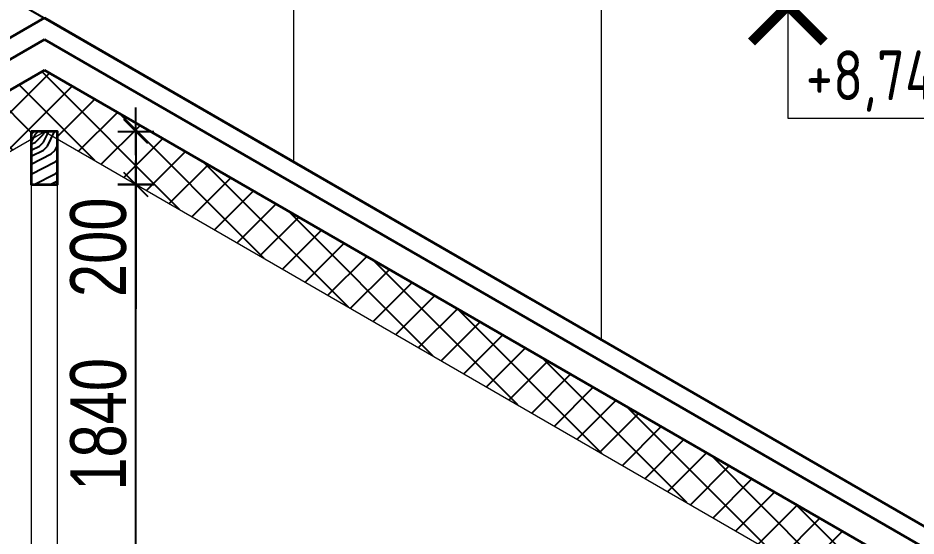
# Model space of a CAD drawing. Extents: x -12289450 to -10763036, y -7834513 to -6150123.
# Drawn here: x -11190661 to -11187276, y -7701005 to -7699054 of the extents above; entities that cross this region are included whole.
import ezdxf

# ---------------------------------------------------------------- set-up
doc = ezdxf.new("R2010")
doc.units = 0
doc.header["$LTSCALE"] = 25
doc.header["$PDMODE"] = 35
doc.layers.get('DefPoints').update_dxf_attribs({"color": 10, "lineweight": 30})
for name, color, linetype in [('005-РАЗМЕРЫ', 252, 'Continuous'), ('008-ШТРИХОВКА', 252, 'Continuous'), ('Крыши', 7, 'Continuous')]:
    doc.layers.add(name, color=color, linetype=linetype)
doc.layers.add('RAZMER', color=7, linetype='Continuous', lineweight=9)
doc.styles.add('GOST 2.304', font='cs_gost2304.shx')
doc.styles.add('TXT0', font='txt', dxfattribs={"width": 0.8})
doc.dimstyles.new('Копия(5) РАЗМЕРЫ', dxfattribs={"dimscale": 30, "dimtxt": 7, "dimasz": 0.15, "dimexe": 0, "dimexo": 0, "dimgap": 1.2, "dimtad": 1, "dimdec": 0, "dimzin": 0, "dimdsep": 46, "dimtxsty": 'TXT0', "dimblk1": 'A8MITTA', "dimblk2": 'A8MITTA', "dimsah": 1, "dimcen": 2, "dimse1": 1, "dimse2": 1, "dimadec": 0, "dimazin": 0, "dimtp": 6, "dimtm": 6, "dimtfac": 1, "dimtdec": 0, "dimtofl": 0, "dimtmove": 0, "dimatfit": 3, "dimldrblk": 'A8MITTA', "dimfxl": 0, "dimtolj": 1, "dimtzin": 0, "dimarcsym": 0})

# ---------------------------------------------------------------- blocks, each defined once
blk = doc.blocks.new('A8MITTA', base_point=(3180, 3140))
for p, q in [((3180, 3155), (3180, 3125)), ((3170, 3130), (3190, 3150)), ((3160, 3140), (3200, 3140))]:
    blk.add_line(p, q)
blk = doc.blocks.new('*D736')
at = {"layer": '005-РАЗМЕРЫ', "color": 0, "lineweight": -2, "ltscale": 4, "transparency": 16777216}
blk.add_line((-11190217, -7701516.2), (-11190217, -7699685.3), dxfattribs=at)
at = {"layer": 'DefPoints', "color": 0, "ltscale": 4, "transparency": 16777216}
for p in [(-11190511.9, -7699680.8), (-11190217, -7699680.8), (-11190511.9, -7701520.7)]:
    blk.add_point(p, dxfattribs=at)
at = {"layer": '005-РАЗМЕРЫ', "color": 0, "lineweight": -2, "ltscale": 4, "transparency": 16777216, "xscale": 4.5, "yscale": 4.5, "zscale": 4.5}
for p, rotation in [((-11190217, -7699680.8), 90), ((-11190217, -7701520.7), 270)]:
    blk.add_blockref('A8MITTA', p, dxfattribs=dict(at, rotation=rotation))
at = {"layer": '005-РАЗМЕРЫ', "color": 0, "lineweight": 25, "ltscale": 4, "transparency": 16777216, "insert": (-11190358, -7700584.1), "char_height": 210, "attachment_point": 5, "rotation": 90, "style": 'TXT0'}
blk.add_mtext('\\A1;1840', dxfattribs=at)
blk = doc.blocks.new('*D737')
at = {"layer": '005-РАЗМЕРЫ', "color": 0, "lineweight": -2, "ltscale": 4, "transparency": 16777216}
for p, q in [((-11190217, -7699485.3), (-11190217, -7699676.3)), ((-11190217, -7699680.8), (-11190217, -7700149.3))]:
    blk.add_line(p, q, dxfattribs=at)
at = {"layer": 'DefPoints', "color": 0, "ltscale": 4, "transparency": 16777216}
for p in [(-11190511.9, -7699480.8), (-11190511.9, -7699680.8), (-11190217, -7699680.8)]:
    blk.add_point(p, dxfattribs=at)
at = {"layer": '005-РАЗМЕРЫ', "color": 0, "lineweight": -2, "ltscale": 4, "transparency": 16777216, "xscale": 4.5, "yscale": 4.5, "zscale": 4.5}
for p, rotation in [((-11190217, -7699480.8), 90), ((-11190217, -7699680.8), 270)]:
    blk.add_blockref('A8MITTA', p, dxfattribs=dict(at, rotation=rotation))
at = {"layer": '005-РАЗМЕРЫ', "color": 0, "lineweight": 25, "ltscale": 4, "transparency": 16777216, "insert": (-11190358, -7699917.3), "char_height": 210, "attachment_point": 5, "rotation": 90, "style": 'TXT0'}
blk.add_mtext('\\A1;200', dxfattribs=at)

msp = doc.modelspace()

# ---------------------------------------------------------------- hatches: boundary and pattern name
at = {"layer": '008-ШТРИХОВКА', "ltscale": 4}
h = msp.add_hatch(dxfattribs=at)
h.set_pattern_fill('ANSI37', color=256, scale=30, style=0)
h.set_pattern_definition([(45, (-11198501.94, -7701293.71), (-67.3519, 67.3519), []), (135, (-11198501.94, -7701293.71), (-67.3519, -67.3519), [])])
h.paths.add_polyline_path([(-11196876.9, -7700355.5), (-11196789.2, -7700355.5), (-11196789.2, -7700124.6), (-11196876.9, -7700124.6), (-11198501.9, -7701062.8), (-11198501.9, -7701293.7), (-11198412, -7701241.8), (-11198412, -7701215.7), (-11198366.9, -7701215.7)])
h.paths.add_polyline_path([(-11195989.2, -7700124.6), (-11196739.2, -7700124.6), (-11196739.2, -7700355.5), (-11195989.2, -7700355.5)])
h.paths.add_polyline_path([(-11195555.5, -7700124.6), (-11195939.2, -7700124.6), (-11195939.2, -7700355.5), (-11195555.5, -7700355.5)])
h.paths.add_polyline_path([(-11195189.2, -7700124.6), (-11195555.5, -7700124.6), (-11195555.5, -7700355.5), (-11195189.2, -7700355.5)])
h.paths.add_polyline_path([(-11194389.2, -7700124.6), (-11195139.2, -7700124.6), (-11195139.2, -7700355.5), (-11194389.2, -7700355.5)])
h.paths.add_polyline_path([(-11193589.2, -7700124.6), (-11194339.2, -7700124.6), (-11194339.2, -7700355.5), (-11193589.2, -7700355.5)])
h.paths.add_polyline_path([(-11192789.2, -7700124.6), (-11193539.2, -7700124.6), (-11193539.2, -7700355.5), (-11192789.2, -7700355.5)])
h.paths.add_polyline_path([(-11190611.9, -7699509.7), (-11190611.9, -7699480.8), (-11190511.9, -7699480.8), (-11190511.9, -7699509.7), (-11187720.3, -7701121.4, -0.127854), (-11187421.9, -7701063.1), (-11187421.9, -7701062.8), (-11190561.9, -7699249.9), (-11192076.9, -7700124.6), (-11192739.2, -7700124.6), (-11192739.2, -7700355.5), (-11192076.9, -7700355.5)])
h.paths.add_polyline_path([(-11187421.9, -7701063.1, 0.127854), (-11187720.3, -7701121.4), (-11187557.8, -7701215.2), (-11187511.9, -7701215.2), (-11187511.9, -7701241.7), (-11187421.9, -7701293.7)])
at = {"layer": '008-ШТРИХОВКА'}
h = msp.add_hatch(dxfattribs=at)
h.set_pattern_fill('WOODFACE', color=251, scale=300, style=0, pattern_type=2)
h.set_pattern_definition([(0, (483544.17, -592266.1), (300, 300), [15, -285]), (90, (483664.17, -592161.1), (-300, 300), [30, -270]), (45, (483604.17, -592191.09), (3e-14, 300), [21.21, -63.63, 21.21, -42.42, 148.5, -127.2940687]), (45, (483529.17, -592281.09), (3e-14, 300), [21.213, -42.426, 21.213, -339.4120686]), (45, (483634.17, -592251.09), (3e-14, 300), [21.213, -403.0510686]), (45, (483664.17, -592266.09), (3e-14, 300), [21.213, -403.0510686]), (45, (483619.17, -592236.09), (3e-14, 300), [21.213, -403.0510686]), (45, (483604.17, -592221.09), (3e-14, 300), [42.426, -381.8380686]), (45, (483679.17, -591996.09), (3e-14, 300), [42.426, -381.8380686]), (45, (483574.17, -592206.09), (3e-14, 300), [84.852, -339.4120686]), (45, (483559.17, -592191.09), (3e-14, 300), [84.852, -339.4120686]), (45, (483754.17, -592101.09), (3e-14, 300), [84.852, -339.4120686]), (45, (483544.17, -592161.09), (3e-14, 300), [63.6396, -360.6244686]), (45, (483484.17, -592116.09), (3e-14, 300), [63.6396, -360.6244686]), (45, (483514.17, -592146.09), (3e-14, 300), [63.6396, -360.6244686]), (45, (483709.17, -592056.09), (3e-14, 300), [106.06602, -318.1980486]), (45, (483679.17, -592041.09), (3e-14, 300), [106.06602, -318.1980486]), (45, (483709.17, -592116.09), (3e-14, 300), [148.492424, -275.7716445]), (26.5650512, (483574.17, -592236.09), (300, 1e-07), [33.541017, -637.279374]), (26.5650512, (483634.17, -592146.09), (300, 1e-07), [33.541017, -637.279374]), (26.5650512, (483619.17, -592176.09), (300, 1e-07), [33.541017, -637.279374]), (26.5650512, (483559.17, -592266.09), (300, 1e-07), [67.08204, -603.738353]), (26.5650512, (483619.17, -592131.09), (300, 1e-07), [100.623059, -570.197334]), (26.5650512, (483589.17, -592116.09), (300, 1e-07), [134.1640785, -536.6563146]), (26.5650512, (483559.17, -592101.09), (300, 1e-07), [134.1640785, -536.6563146]), (26.5650512, (483514.17, -592011.09), (300, 1e-07), [134.1640785, -536.6563146]), (26.5650512, (483514.17, -592041.09), (300, 1e-07), [167.7051, -503.115293]), (26.5650512, (483529.17, -592071.09), (300, 1e-07), [167.7051, -503.115293]), (63.4349488, (483634.17, -592191.09), (2e-08, 300), [33.541017, -637.279374]), (63.4349488, (483589.17, -592221.09), (2e-08, 300), [33.541017, -637.279374]), (63.4349488, (483544.17, -592266.09), (2e-08, 300), [67.08204, -603.738353]), (63.4349488, (483634.17, -592221.09), (2e-08, 300), [67.08204, -603.738353]), (63.4349488, (483514.17, -592281.09), (2e-08, 300), [100.623059, -570.197334]), (63.4349488, (483484.17, -592281.09), (2e-08, 300), [134.1640785, -536.6563146]), (63.4349488, (483754.17, -592266.09), (2e-08, 300), [134.1640785, -536.6563146]), (63.4349488, (483649.17, -592236.09), (2e-08, 300), [134.1640785, -536.6563146]), (63.4349488, (483709.17, -592266.09), (2e-08, 300), [167.7051, -503.115293]), (63.4349488, (483679.17, -592251.09), (2e-08, 300), [167.7051, -503.115293])])
h.paths.add_polyline_path([(-11190511.9, -7699680.8), (-11190511.9, -7699480.8), (-11190611.9, -7699480.8), (-11190611.9, -7699680.8)])

# ---------------------------------------------------------------- linework, layer by layer
at = {"layer": 'RAZMER', "linetype": 'Continuous', "lineweight": 0, "ltscale": 75}
for p, q in [((-11187759.9, -7698980.7), (-11187759.9, -7699430.7)), ((-11187759.9, -7699430.7), (-11186773.6, -7699430.7))]:
    msp.add_line(p, q, dxfattribs=at)
at = {"layer": 'RAZMER', "lineweight": 0, "ltscale": 4}
for points in [[(-11189621.9, -7699596.3), (-11189621.9, -7698980.7)], [(-11188461.9, -7700266), (-11188461.9, -7698980.7)]]:
    msp.add_lwpolyline(points, dxfattribs=at)
at = {"layer": 'RAZMER', "linetype": 'Continuous', "lineweight": 0, "ltscale": 75, "const_width": 37.5}
msp.add_lwpolyline([(-11187623.1, -7699144), (-11187759.9, -7699007.2), (-11187896.6, -7699144)], dxfattribs=at)
at = {"layer": 'RAZMER', "color": 1, "lineweight": 35, "ltscale": 4}
msp.add_lwpolyline([(-11190611.9, -7699480.8), (-11190611.9, -7699680.8), (-11190511.9, -7699680.8), (-11190511.9, -7699480.8)], close=True, dxfattribs=at)
at = {"layer": 'Крыши', "lineweight": 35, "ltscale": 3}
for p, q in [((-11190561.9, -7699053.6), (-11186461.9, -7701420.7)), ((-11190561.9, -7699134.4), (-11186461.9, -7701501.5)), ((-11190561.9, -7699249.9), (-11186511.9, -7701588.2))]:
    msp.add_line(p, q, dxfattribs=at)
at = {"layer": 'Крыши', "lineweight": 18, "ltscale": 3}
msp.add_line((-11190561.9, -7699480.8), (-11186682.3, -7701720.7), dxfattribs=at)
at = {"layer": 'Крыши', "lineweight": 25, "ltscale": 3}
for points in [[(-11192361.9, -7698014.4), (-11188721.9, -7700115.9)], [(-11190561.9, -7699053.6), (-11186461.9, -7701420.7)]]:
    msp.add_lwpolyline(points, dxfattribs=at)
at = {"layer": 'Крыши', "lineweight": 35, "ltscale": 3}
for points in [[(-11196876.9, -7699928.3), (-11192076.9, -7699928.3), (-11190561.9, -7699053.6)], [(-11196876.9, -7700009.1), (-11192076.9, -7700009.1), (-11190561.9, -7699134.4)], [(-11196876.9, -7700124.6), (-11192076.9, -7700124.6), (-11190561.9, -7699249.9)]]:
    msp.add_lwpolyline(points, dxfattribs=at)
at = {"layer": 'Крыши', "lineweight": 18, "ltscale": 3}
msp.add_lwpolyline([(-11196876.9, -7700355.5), (-11192076.9, -7700355.5), (-11190561.9, -7699480.8)], dxfattribs=at)
msp.add_lwpolyline([(-11190611.9, -7699680.8), (-11190611.9, -7701520.7), (-11190511.9, -7701520.7), (-11190511.9, -7699680.8)], close=True, dxfattribs=at)

# ---------------------------------------------------------------- texts
at = {"layer": 'RAZMER', "linetype": 'Continuous', "lineweight": 0, "ltscale": 75, "style": 'GOST 2.304'}
msp.add_text('+8,740', height=187.5, dxfattribs=at).set_placement((-11187692.4, -7699363.2))

# ---------------------------------------------------------------- dimensions: what is measured, and where the dimension line sits
at = {"layer": '005-РАЗМЕРЫ', "lineweight": 25, "ltscale": 4}
for p1, picture, middle in [((-11190511.9, -7699480.8), '*D737', (-11190217, -7699917.3)), ((-11190511.9, -7701520.7), '*D736', (-11190217, -7700584.1))]:
    dim = msp.add_linear_dim(base=(-11190217, -7699680.8), p1=p1, p2=(-11190511.9, -7699680.8), angle=90, dimstyle='Копия(5) РАЗМЕРЫ', dxfattribs=at)
    dim.commit()
    dim.dimension.update_dxf_attribs({"geometry": picture, "text_midpoint": middle, "dimtype": 160})

doc.saveas('drawing.dxf')
